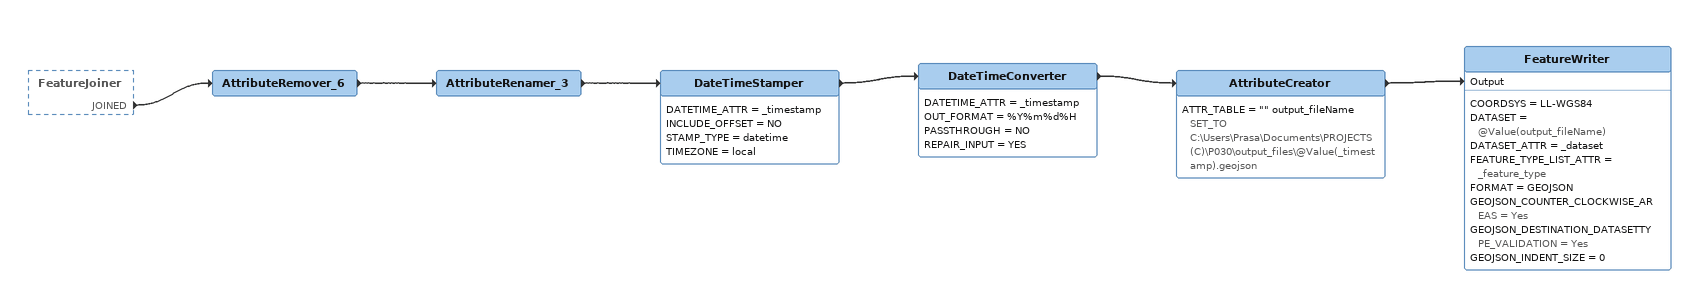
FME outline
FeatureJoiner [outside]
    JOINED -> AttributeRemover_6
AttributeRemover_6
    -> AttributeRenamer_3
AttributeRenamer_3
    -> DateTimeStamper
DateTimeStamper
    DATETIME_ATTR = _timestamp
    INCLUDE_OFFSET = NO
    STAMP_TYPE = datetime
    TIMEZONE = local
    -> DateTimeConverter
DateTimeConverter
    DATETIME_ATTR = _timestamp
    OUT_FORMAT = %Y%m%d%H
    PASSTHROUGH = NO
    REPAIR_INPUT = YES
    -> AttributeCreator
AttributeCreator
    ATTR_TABLE = "" output_fileName SET_TO C:\Users\Prasa\Documents\PROJECTS (C)\P030\output_files\@Value(_timestamp).geojson
    -> FeatureWriter [Output]
FeatureWriter
    COORDSYS = LL-WGS84
    DATASET = @Value(output_fileName)
    DATASET_ATTR = _dataset
    FEATURE_TYPE_LIST_ATTR = _feature_type
    FORMAT = GEOJSON
    GEOJSON_COUNTER_CLOCKWISE_AREAS = Yes
    GEOJSON_DESTINATION_DATASETTYPE_VALIDATION = Yes
    GEOJSON_INDENT_SIZE = 0
